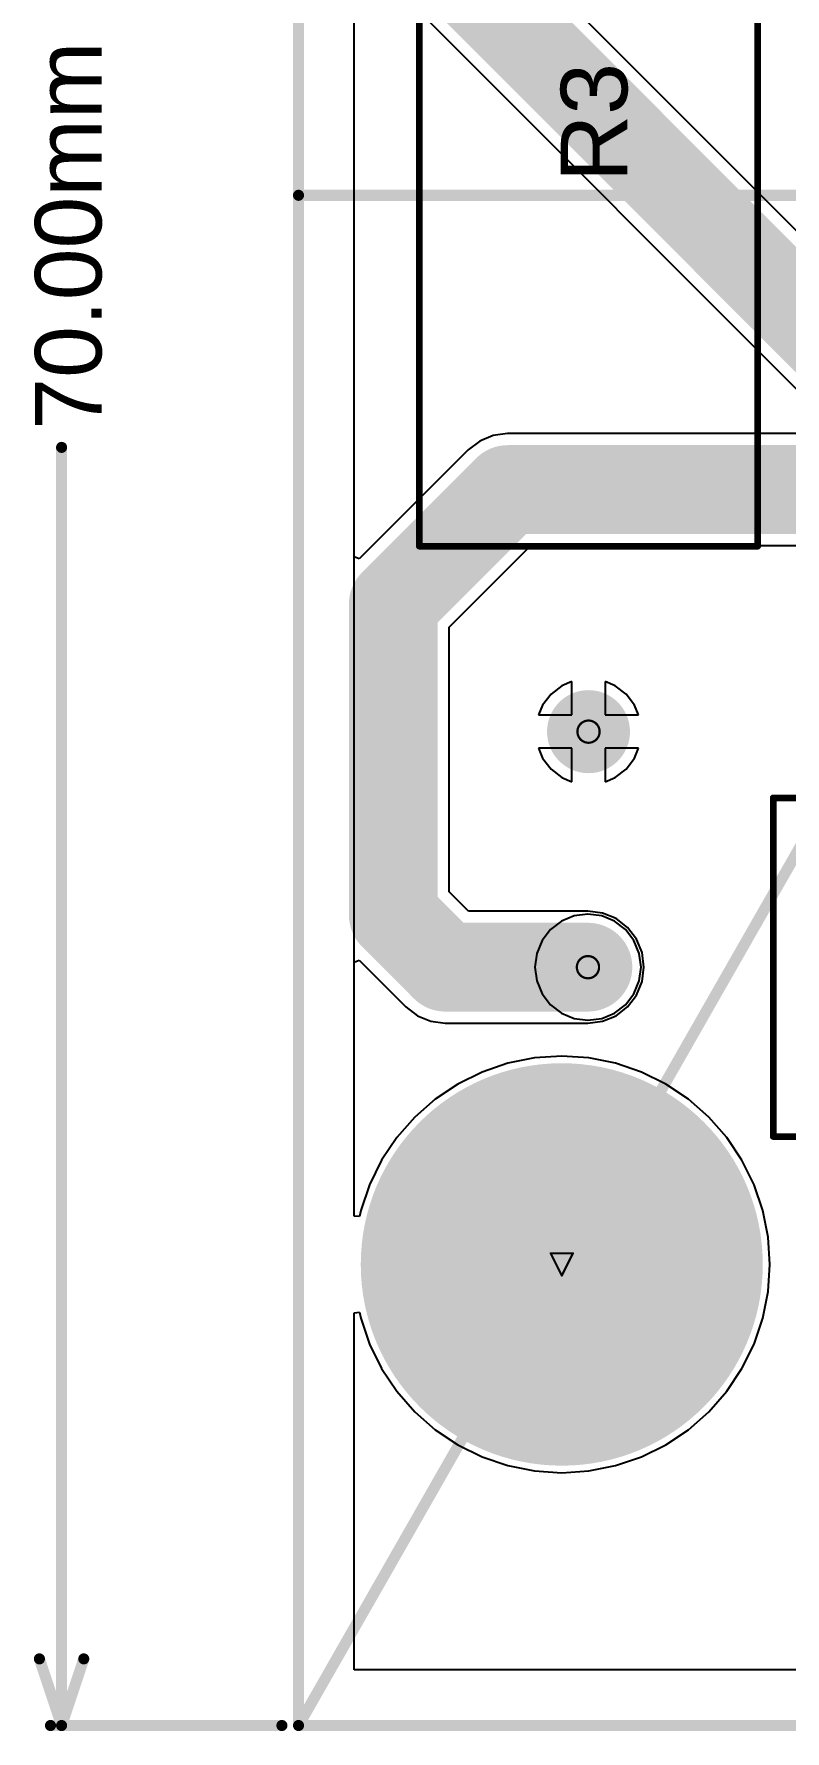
# Model space of a CAD drawing. Header units: millimetres. Extents: x -0.5 to 10.6, y -0.4 to 3.5.
# Drawn here: x -0.476 to 0.201, y -0.42 to 1.108 of the extents above; entities that cross this region are included whole.
import ezdxf

# ---------------------------------------------------------------- set-up
doc = ezdxf.new("R2010")
doc.units = ezdxf.units.MM
doc.header["$MEASUREMENT"] = 0
for name, color, linetype in [('BottomLayer', 5, 'Continuous'), ('BottomSolder', 6, 'Continuous'), ('DrillDrawing', 1, 'Continuous'), ('Mechanical1', 6, 'Continuous'), ('Mechanical2', 216, 'Continuous'), ('MultiLayer', 9, 'Continuous'), ('PadHoleLayer', 156, 'Continuous'), ('TopLayer', 1, 'Continuous'), ('TopOverlay', 2, 'Continuous'), ('TopSolder', 216, 'Continuous')]:
    doc.layers.add(name, color=color, linetype=linetype)
doc.styles.add('Arial', font='', dxfattribs={"height": 0.2})
doc.styles.get('Arial').set_extended_font_data('Arial')

# ---------------------------------------------------------------- blocks, each defined once
blk = doc.blocks.new('AC05000001509JAC00_1')
at = {"layer": 'BottomLayer'}
h = blk.add_hatch(color=5, dxfattribs=at)
edge = h.paths.add_edge_path()
edge.add_arc((-0.5265, 0), 0.0374, 0, 360)
h = blk.add_hatch(color=5, dxfattribs=at)
edge = h.paths.add_edge_path()
edge.add_arc((0.5265, 0), 0.0374, 0, 360)
at = {"layer": 'BottomSolder'}
h = blk.add_hatch(color=6, dxfattribs=at)
edge = h.paths.add_edge_path()
edge.add_arc((-0.5265, 0), 0.0374, 0, 360)
h = blk.add_hatch(color=6, dxfattribs=at)
edge = h.paths.add_edge_path()
edge.add_arc((0.5265, 0), 0.0374, 0, 360)
at = {"layer": 'MultiLayer'}
h = blk.add_hatch(color=9, dxfattribs=at)
edge = h.paths.add_edge_path()
edge.add_arc((-0.5265, 0), 0.0374, 0, 360)
h = blk.add_hatch(color=9, dxfattribs=at)
edge = h.paths.add_edge_path()
edge.add_arc((0.5265, 0), 0.0374, 0, 360)
at = {"layer": 'PadHoleLayer'}
h = blk.add_hatch(color=156, dxfattribs=at)
edge = h.paths.add_edge_path()
edge.add_arc((-0.5265, 0), 0.0215, 0, 360)
h = blk.add_hatch(color=156, dxfattribs=at)
edge = h.paths.add_edge_path()
edge.add_arc((0.5265, 0), 0.0215, 0, 360)
at = {"layer": 'TopLayer'}
h = blk.add_hatch(color=1, dxfattribs=at)
edge = h.paths.add_edge_path()
edge.add_arc((-0.5265, 0), 0.0374, 0, 360)
h = blk.add_hatch(color=1, dxfattribs=at)
edge = h.paths.add_edge_path()
edge.add_arc((0.5265, 0), 0.0374, 0, 360)
at = {"layer": 'TopSolder'}
h = blk.add_hatch(color=216, dxfattribs=at)
edge = h.paths.add_edge_path()
edge.add_arc((-0.5265, 0), 0.0374, 0, 360)
h = blk.add_hatch(color=216, dxfattribs=at)
edge = h.paths.add_edge_path()
edge.add_arc((0.5265, 0), 0.0374, 0, 360)
at = {"layer": 'TopOverlay', "const_width": 0.006}
for points in [[(0.3595, 0.1525), (-0.3595, 0.1525)], [(-0.3595, 0.1525), (-0.3595, -0.1525)], [(0.3595, 0.1525), (0.3595, -0.1525)], [(0.3595, -0.1525), (-0.3595, -0.1525)]]:
    blk.add_lwpolyline(points, dxfattribs=at)
at = {"layer": 'TopOverlay', "const_width": 0.003}
for points in [[(-0.361, 0.1525, 1), (-0.358, 0.1525, 1)], [(-0.361, 0.1525, 1), (-0.358, 0.1525, 1)], [(0.358, 0.1525, 1), (0.361, 0.1525, 1)], [(0.358, 0.1525, 1), (0.361, 0.1525, 1)], [(-0.361, -0.1525, 1), (-0.358, -0.1525, 1)], [(-0.361, -0.1525, 1), (-0.358, -0.1525, 1)], [(0.358, -0.1525, 1), (0.361, -0.1525, 1)], [(0.358, -0.1525, 1), (0.361, -0.1525, 1)]]:
    blk.add_lwpolyline(points, format="xyb", close=True, dxfattribs=at)
blk = doc.blocks.new('AC05000003009JAC00_3')
at = {"layer": 'BottomLayer'}
h = blk.add_hatch(color=5, dxfattribs=at)
edge = h.paths.add_edge_path()
edge.add_arc((-0.496, -0.016), 0.0374, 0, 360)
h = blk.add_hatch(color=5, dxfattribs=at)
edge = h.paths.add_edge_path()
edge.add_arc((0.557, -0.016), 0.0374, 0, 360)
at = {"layer": 'BottomSolder'}
h = blk.add_hatch(color=6, dxfattribs=at)
edge = h.paths.add_edge_path()
edge.add_arc((-0.496, -0.016), 0.0374, 0, 360)
h = blk.add_hatch(color=6, dxfattribs=at)
edge = h.paths.add_edge_path()
edge.add_arc((0.557, -0.016), 0.0374, 0, 360)
at = {"layer": 'MultiLayer'}
h = blk.add_hatch(color=9, dxfattribs=at)
edge = h.paths.add_edge_path()
edge.add_arc((-0.496, -0.016), 0.0374, 0, 360)
h = blk.add_hatch(color=9, dxfattribs=at)
edge = h.paths.add_edge_path()
edge.add_arc((0.557, -0.016), 0.0374, 0, 360)
at = {"layer": 'PadHoleLayer'}
h = blk.add_hatch(color=156, dxfattribs=at)
edge = h.paths.add_edge_path()
edge.add_arc((-0.496, -0.016), 0.0215, 0, 360)
h = blk.add_hatch(color=156, dxfattribs=at)
edge = h.paths.add_edge_path()
edge.add_arc((0.557, -0.016), 0.0215, 0, 360)
at = {"layer": 'TopLayer'}
h = blk.add_hatch(color=1, dxfattribs=at)
edge = h.paths.add_edge_path()
edge.add_arc((-0.496, -0.016), 0.0374, 0, 360)
h = blk.add_hatch(color=1, dxfattribs=at)
edge = h.paths.add_edge_path()
edge.add_arc((0.557, -0.016), 0.0374, 0, 360)
at = {"layer": 'TopSolder'}
h = blk.add_hatch(color=216, dxfattribs=at)
edge = h.paths.add_edge_path()
edge.add_arc((-0.496, -0.016), 0.0374, 0, 360)
h = blk.add_hatch(color=216, dxfattribs=at)
edge = h.paths.add_edge_path()
edge.add_arc((0.557, -0.016), 0.0374, 0, 360)
at = {"layer": 'TopOverlay', "const_width": 0.006}
for points in [[(-0.329, 0.1365), (-0.329, -0.1685)], [(-0.329, 0.1365), (0.39, 0.1365)], [(0.39, 0.1365), (0.39, -0.1685)], [(-0.329, -0.1685), (0.39, -0.1685)]]:
    blk.add_lwpolyline(points, dxfattribs=at)
at = {"layer": 'TopOverlay', "const_width": 0.003}
for points in [[(-0.3305, 0.1365, 1), (-0.3275, 0.1365, 1)], [(-0.3305, 0.1365, 1), (-0.3275, 0.1365, 1)], [(0.3885, 0.1365, 1), (0.3915, 0.1365, 1)], [(0.3885, 0.1365, 1), (0.3915, 0.1365, 1)], [(-0.3305, -0.1685, 1), (-0.3275, -0.1685, 1)], [(-0.3305, -0.1685, 1), (-0.3275, -0.1685, 1)], [(0.3885, -0.1685, 1), (0.3915, -0.1685, 1)], [(0.3885, -0.1685, 1), (0.3915, -0.1685, 1)]]:
    blk.add_lwpolyline(points, format="xyb", close=True, dxfattribs=at)

msp = doc.modelspace()

# ---------------------------------------------------------------- hatches: boundary and pattern name
at = {"layer": 'BottomLayer'}
h = msp.add_hatch(color=5, dxfattribs=at)
edge = h.paths.add_edge_path()
edge.add_arc((0, 0), 0.1772, 0, 360)
at = {"layer": 'BottomSolder'}
h = msp.add_hatch(color=6, dxfattribs=at)
edge = h.paths.add_edge_path()
edge.add_arc((0, 0), 0.1812, 0, 360)
at = {"layer": 'MultiLayer'}
h = msp.add_hatch(color=9, dxfattribs=at)
edge = h.paths.add_edge_path()
edge.add_arc((0, 0), 0.1772, 0, 360)
at = {"layer": 'PadHoleLayer'}
h = msp.add_hatch(color=156, dxfattribs=at)
edge = h.paths.add_edge_path()
edge.add_arc((0, 0), 0.0669, 0, 360)
at = {"layer": 'TopLayer'}
h = msp.add_hatch(color=1, dxfattribs=at)
edge = h.paths.add_edge_path()
edge.add_arc((0, 0), 0.1772, 0, 360)
at = {"layer": 'TopSolder'}
h = msp.add_hatch(color=216, dxfattribs=at)
edge = h.paths.add_edge_path()
edge.add_arc((0, 0), 0.1812, 0, 360)

# ---------------------------------------------------------------- linework, layer by layer
at = {"layer": 'BottomLayer'}
for p, q in [((-0.1873, 0.0436), (-0.1873, 2.2907)), ((0.3102, 0.8321), (-0.0392, 1.1815)), ((-0.1253, 1.1249), (0.2241, 0.7755)), ((0.0002, 0.5212), (-0.0097, 0.5136)), ((0.0091, 0.5249), (0.0002, 0.5212)), ((0.0091, 0.4948), (0.0091, 0.5249)), ((0.0481, 0.5212), (0.0391, 0.5249)), ((0.0391, 0.5249), (0.0391, 0.4948)), ((0.058, 0.5136), (0.0481, 0.5212)), ((-0.0097, 0.5136), (-0.0173, 0.5037)), ((0.0656, 0.5037), (0.058, 0.5136)), ((-0.0173, 0.5037), (-0.0209, 0.4948)), ((-0.0209, 0.4948), (0.0091, 0.4948)), ((0.0391, 0.4948), (0.0692, 0.4948)), ((0.0692, 0.4948), (0.0656, 0.5037)), ((0.0091, 0.4648), (-0.0209, 0.4648)), ((-0.0209, 0.4648), (-0.0173, 0.4559)), ((0.0091, 0.4347), (0.0091, 0.4648)), ((0.0692, 0.4648), (0.0391, 0.4648)), ((0.0391, 0.4648), (0.0391, 0.4347)), ((0.0656, 0.4559), (0.0692, 0.4648)), ((-0.0173, 0.4559), (-0.0097, 0.446)), ((-0.0097, 0.446), (0.0002, 0.4384)), ((0.0481, 0.4384), (0.058, 0.446)), ((0.058, 0.446), (0.0656, 0.4559)), ((0.0002, 0.4384), (0.0091, 0.4347)), ((0.0391, 0.4347), (0.0481, 0.4384)), ((-0.0003, 0.3091), (-0.0102, 0.3015)), ((0.0113, 0.3139), (-0.0003, 0.3091)), ((0.0236, 0.3155), (0.0113, 0.3139)), ((0.036, 0.3139), (0.0236, 0.3155)), ((0.0476, 0.3091), (0.036, 0.3139)), ((0.0575, 0.3015), (0.0476, 0.3091)), ((-0.0178, 0.2916), (-0.0225, 0.2801)), ((-0.0102, 0.3015), (-0.0178, 0.2916)), ((0.0651, 0.2916), (0.0575, 0.3015)), ((0.0698, 0.2801), (0.0651, 0.2916)), ((-0.0225, 0.2801), (-0.0242, 0.2677)), ((0.0715, 0.2677), (0.0698, 0.2801)), ((-0.0242, 0.2677), (-0.0225, 0.2553)), ((0.0698, 0.2553), (0.0715, 0.2677)), ((-0.0225, 0.2553), (-0.0178, 0.2438)), ((0.0651, 0.2438), (0.0698, 0.2553)), ((-0.0178, 0.2438), (-0.0102, 0.2339)), ((-0.0102, 0.2339), (-0.0003, 0.2263)), ((0.0476, 0.2263), (0.0575, 0.2339)), ((0.0575, 0.2339), (0.0651, 0.2438)), ((-0.0003, 0.2263), (0.0113, 0.2215)), ((0.0113, 0.2215), (0.0236, 0.2199)), ((0.0236, 0.2199), (0.036, 0.2215)), ((0.036, 0.2215), (0.0476, 0.2263)), ((-0.0245, 0.186), (-0.0485, 0.1812)), ((0, 0.1876), (-0.0245, 0.186)), ((0.0245, 0.186), (0, 0.1876)), ((0.0485, 0.1812), (0.0245, 0.186)), ((-0.0718, 0.1733), (-0.0938, 0.1624)), ((-0.0485, 0.1812), (-0.0718, 0.1733)), ((0.0718, 0.1733), (0.0485, 0.1812)), ((0.0938, 0.1624), (0.0718, 0.1733)), ((-0.0938, 0.1624), (-0.1142, 0.1488)), ((0.1142, 0.1488), (0.0938, 0.1624)), ((-0.1142, 0.1488), (-0.1326, 0.1326)), ((0.1326, 0.1326), (0.1142, 0.1488)), ((-0.1326, 0.1326), (-0.1488, 0.1142)), ((0.1488, 0.1142), (0.1326, 0.1326)), ((-0.1488, 0.1142), (-0.1624, 0.0938)), ((0.1624, 0.0938), (0.1488, 0.1142)), ((-0.1624, 0.0938), (-0.1733, 0.0718)), ((0.1733, 0.0718), (0.1624, 0.0938)), ((-0.1733, 0.0718), (-0.1812, 0.0485)), ((0.1812, 0.0485), (0.1733, 0.0718)), ((-0.1812, 0.0485), (-0.1823, 0.0431)), ((0.186, 0.0245), (0.1812, 0.0485)), ((-0.1823, 0.0431), (-0.1873, 0.0436)), ((0.1876, 0), (0.186, 0.0245)), ((0.186, -0.0245), (0.1876, 0)), ((0.1812, -0.0485), (0.186, -0.0245)), ((-0.1873, -0.0436), (-0.1823, -0.0431)), ((-0.1873, -0.3652), (-0.1873, -0.0436)), ((-0.1823, -0.0431), (-0.1812, -0.0485)), ((-0.1812, -0.0485), (-0.1733, -0.0718)), ((0.1733, -0.0718), (0.1812, -0.0485)), ((-0.1733, -0.0718), (-0.1624, -0.0938)), ((0.1624, -0.0938), (0.1733, -0.0718)), ((-0.1624, -0.0938), (-0.1488, -0.1142)), ((0.1488, -0.1142), (0.1624, -0.0938)), ((-0.1488, -0.1142), (-0.1326, -0.1326)), ((0.1326, -0.1326), (0.1488, -0.1142)), ((-0.1326, -0.1326), (-0.1142, -0.1488)), ((0.1142, -0.1488), (0.1326, -0.1326)), ((-0.1142, -0.1488), (-0.0938, -0.1624)), ((0.0938, -0.1624), (0.1142, -0.1488)), ((-0.0938, -0.1624), (-0.0718, -0.1733)), ((0.0718, -0.1733), (0.0938, -0.1624)), ((-0.0718, -0.1733), (-0.0485, -0.1812)), ((-0.0485, -0.1812), (-0.0245, -0.186)), ((0.0245, -0.186), (0.0485, -0.1812)), ((0.0485, -0.1812), (0.0718, -0.1733)), ((-0.0245, -0.186), (0, -0.1876)), ((0, -0.1876), (0.0245, -0.186)), ((0.2338, -0.3652), (-0.1873, -0.3652))]:
    msp.add_line(p, q, dxfattribs=at)
at = {"layer": 'BottomLayer', "const_width": 0.08}
msp.add_lwpolyline([(-0.0896, 1.1606), (0.2746, 0.7964)], dxfattribs=at)
at = {"layer": 'DrillDrawing'}
for points, const_width in [([(0.0341, 0.4798, 1), (0.0141, 0.4798, 1)], 0.002), ([(0.0136, 0.4798, 1), (0.0146, 0.4798, 1)], 0.001), ([(0.0336, 0.4798, 1), (0.0346, 0.4798, 1)], 0.001), ([(0.0336, 0.2677, 1), (0.0136, 0.2677, 1)], 0.002), ([(0.0131, 0.2677, 1), (0.0141, 0.2677, 1)], 0.001), ([(0.0331, 0.2677, 1), (0.0341, 0.2677, 1)], 0.001), ([(-0.0105, 0.01, 1), (-0.0095, 0.01, 1)], 0.001), ([(-0.0105, 0.01, 1), (-0.0095, 0.01, 1)], 0.001), ([(0.0095, 0.01, 1), (0.0105, 0.01, 1)], 0.001), ([(0.0095, 0.01, 1), (0.0105, 0.01, 1)], 0.001), ([(-0.0005, -0.01, 1), (0.0005, -0.01, 1)], 0.001), ([(-0.0005, -0.01, 1), (0.0005, -0.01, 1)], 0.001)]:
    msp.add_lwpolyline(points, format="xyb", close=True, dxfattribs=dict(at, const_width=const_width))
at = {"layer": 'DrillDrawing', "const_width": 0.002}
for points in [[(-0.01, 0.01), (0.01, 0.01)], [(-0.01, 0.01), (0, -0.01)], [(0, -0.01), (0.01, 0.01)]]:
    msp.add_lwpolyline(points, dxfattribs=at)
at = {"layer": 'Mechanical1', "const_width": 0.01}
for points in [[(-0.2373, -0.4152), (-0.2373, 2.3407)], [(-0.2373, -0.4152), (0.5501, 0.9628)], [(-0.2373, 0.9628), (1.3375, 0.9628)], [(-0.4509, -0.4152), (-0.4509, 0.7358)], [(-0.4709, -0.3552), (-0.4509, -0.4152)], [(-0.4509, -0.4152), (-0.4309, -0.3552)], [(-0.4609, -0.4152), (-0.2523, -0.4152)], [(-0.2373, -0.4152), (1.3375, -0.4152)]]:
    msp.add_lwpolyline(points, dxfattribs=at)
at = {"layer": 'Mechanical1', "const_width": 0.005}
for points in [[(-0.2398, 0.9628, 1), (-0.2348, 0.9628, 1)], [(-0.4534, 0.7358, 1), (-0.4484, 0.7358, 1)], [(-0.4734, -0.3552, 1), (-0.4684, -0.3552, 1)], [(-0.4334, -0.3552, 1), (-0.4284, -0.3552, 1)], [(-0.4634, -0.4152, 1), (-0.4584, -0.4152, 1)], [(-0.4534, -0.4152, 1), (-0.4484, -0.4152, 1)], [(-0.4534, -0.4152, 1), (-0.4484, -0.4152, 1)], [(-0.4534, -0.4152, 1), (-0.4484, -0.4152, 1)], [(-0.2548, -0.4152, 1), (-0.2498, -0.4152, 1)], [(-0.2398, -0.4152, 1), (-0.2348, -0.4152, 1)], [(-0.2398, -0.4152, 1), (-0.2348, -0.4152, 1)], [(-0.2398, -0.4152, 1), (-0.2348, -0.4152, 1)]]:
    msp.add_lwpolyline(points, format="xyb", close=True, dxfattribs=at)
at = {"layer": 'Mechanical2', "const_width": 0.01}
for points in [[(-0.2373, -0.4152), (-0.2373, 2.3407)], [(-0.2373, -0.4152), (1.3375, -0.4152)]]:
    msp.add_lwpolyline(points, dxfattribs=at)
at = {"layer": 'Mechanical2', "const_width": 0.005}
msp.add_lwpolyline([(-0.2398, -0.4152, 1), (-0.2348, -0.4152, 1)], format="xyb", close=True, dxfattribs=at)
msp.add_lwpolyline([(-0.2398, -0.4152, 1), (-0.2348, -0.4152, 1)], format="xyb", close=True, dxfattribs=at)
at = {"layer": 'TopLayer'}
for p, q in [((-0.1873, 0.6372), (-0.1873, 2.2907)), ((-0.074, 0.7415), (-0.0844, 0.7335)), ((-0.0618, 0.7465), (-0.074, 0.7415)), ((-0.0488, 0.7482), (-0.0618, 0.7465)), ((0.7669, 0.7482), (-0.0488, 0.7482)), ((-0.0844, 0.7335), (-0.1826, 0.6353)), ((-0.1014, 0.5738), (-0.0279, 0.6474)), ((-0.0279, 0.6474), (0.7878, 0.6474)), ((-0.1826, 0.6353), (-0.1873, 0.6372)), ((-0.1014, 0.3355), (-0.1014, 0.5738)), ((0.0002, 0.5212), (-0.0097, 0.5136)), ((0.0091, 0.5249), (0.0002, 0.5212)), ((0.0091, 0.4948), (0.0091, 0.5249)), ((0.0481, 0.5212), (0.0391, 0.5249)), ((0.0391, 0.5249), (0.0391, 0.4948)), ((0.058, 0.5136), (0.0481, 0.5212)), ((-0.0097, 0.5136), (-0.0173, 0.5037)), ((0.0656, 0.5037), (0.058, 0.5136)), ((-0.0173, 0.5037), (-0.0209, 0.4948)), ((-0.0209, 0.4948), (0.0091, 0.4948)), ((0.0391, 0.4948), (0.0692, 0.4948)), ((0.0692, 0.4948), (0.0656, 0.5037)), ((0.0091, 0.4648), (-0.0209, 0.4648)), ((-0.0209, 0.4648), (-0.0173, 0.4559)), ((0.0091, 0.4347), (0.0091, 0.4648)), ((0.0692, 0.4648), (0.0391, 0.4648)), ((0.0391, 0.4648), (0.0391, 0.4347)), ((0.0656, 0.4559), (0.0692, 0.4648)), ((-0.0173, 0.4559), (-0.0097, 0.446)), ((-0.0097, 0.446), (0.0002, 0.4384)), ((0.0481, 0.4384), (0.058, 0.446)), ((0.058, 0.446), (0.0656, 0.4559)), ((0.0002, 0.4384), (0.0091, 0.4347)), ((0.0391, 0.4347), (0.0481, 0.4384)), ((-0.0841, 0.3182), (-0.1014, 0.3355)), ((0.0236, 0.3182), (-0.0841, 0.3182)), ((0.0367, 0.3164), (0.0236, 0.3182)), ((0.0489, 0.3114), (0.0367, 0.3164)), ((0.0593, 0.3034), (0.0489, 0.3114)), ((0.0673, 0.2929), (0.0593, 0.3034)), ((0.0724, 0.2808), (0.0673, 0.2929)), ((0.0741, 0.2677), (0.0724, 0.2808)), ((-0.1873, 0.2721), (-0.1826, 0.274)), ((-0.1873, 0.0436), (-0.1873, 0.2721)), ((-0.1826, 0.274), (-0.1406, 0.2321)), ((0.0724, 0.2547), (0.0741, 0.2677)), ((0.0673, 0.2425), (0.0724, 0.2547)), ((-0.1406, 0.2321), (-0.1302, 0.224)), ((0.0489, 0.224), (0.0593, 0.2321)), ((0.0593, 0.2321), (0.0673, 0.2425)), ((-0.1302, 0.224), (-0.118, 0.219)), ((-0.118, 0.219), (-0.105, 0.2173)), ((-0.105, 0.2173), (0.0236, 0.2173)), ((0.0236, 0.2173), (0.0367, 0.219)), ((0.0367, 0.219), (0.0489, 0.224)), ((-0.0245, 0.186), (-0.0485, 0.1812)), ((0, 0.1876), (-0.0245, 0.186)), ((0.0245, 0.186), (0, 0.1876)), ((0.0485, 0.1812), (0.0245, 0.186)), ((-0.0718, 0.1733), (-0.0938, 0.1624)), ((-0.0485, 0.1812), (-0.0718, 0.1733)), ((0.0718, 0.1733), (0.0485, 0.1812)), ((0.0938, 0.1624), (0.0718, 0.1733)), ((-0.0938, 0.1624), (-0.1142, 0.1488)), ((0.1142, 0.1488), (0.0938, 0.1624)), ((-0.1142, 0.1488), (-0.1326, 0.1326)), ((0.1326, 0.1326), (0.1142, 0.1488)), ((-0.1326, 0.1326), (-0.1488, 0.1142)), ((0.1488, 0.1142), (0.1326, 0.1326)), ((-0.1488, 0.1142), (-0.1624, 0.0938)), ((0.1624, 0.0938), (0.1488, 0.1142)), ((-0.1624, 0.0938), (-0.1733, 0.0718)), ((0.1733, 0.0718), (0.1624, 0.0938)), ((-0.1733, 0.0718), (-0.1812, 0.0485)), ((0.1812, 0.0485), (0.1733, 0.0718)), ((-0.1812, 0.0485), (-0.1823, 0.0431)), ((0.186, 0.0245), (0.1812, 0.0485)), ((-0.1823, 0.0431), (-0.1873, 0.0436)), ((0.1876, 0), (0.186, 0.0245)), ((0.186, -0.0245), (0.1876, 0)), ((0.1812, -0.0485), (0.186, -0.0245)), ((-0.1873, -0.0436), (-0.1823, -0.0431)), ((-0.1873, -0.3652), (-0.1873, -0.0436)), ((-0.1823, -0.0431), (-0.1812, -0.0485)), ((-0.1812, -0.0485), (-0.1733, -0.0718)), ((0.1733, -0.0718), (0.1812, -0.0485)), ((-0.1733, -0.0718), (-0.1624, -0.0938)), ((0.1624, -0.0938), (0.1733, -0.0718)), ((-0.1624, -0.0938), (-0.1488, -0.1142)), ((0.1488, -0.1142), (0.1624, -0.0938)), ((-0.1488, -0.1142), (-0.1326, -0.1326)), ((0.1326, -0.1326), (0.1488, -0.1142)), ((-0.1326, -0.1326), (-0.1142, -0.1488)), ((0.1142, -0.1488), (0.1326, -0.1326)), ((-0.1142, -0.1488), (-0.0938, -0.1624)), ((0.0938, -0.1624), (0.1142, -0.1488)), ((-0.0938, -0.1624), (-0.0718, -0.1733)), ((0.0718, -0.1733), (0.0938, -0.1624)), ((-0.0718, -0.1733), (-0.0485, -0.1812)), ((-0.0485, -0.1812), (-0.0245, -0.186)), ((0.0245, -0.186), (0.0485, -0.1812)), ((0.0485, -0.1812), (0.0718, -0.1733)), ((-0.0245, -0.186), (0, -0.1876)), ((0, -0.1876), (0.0245, -0.186)), ((0.2338, -0.3652), (-0.1873, -0.3652))]:
    msp.add_line(p, q, dxfattribs=at)
at = {"layer": 'TopLayer', "const_width": 0.08}
for points in [[(-0.1519, 0.5947), (-0.0488, 0.6978)], [(-0.0488, 0.6978), (0.7878, 0.6978)], [(-0.1519, 0.3146), (-0.1519, 0.5947)], [(-0.1519, 0.3146), (-0.105, 0.2677)], [(-0.105, 0.2677), (0.0236, 0.2677)]]:
    msp.add_lwpolyline(points, dxfattribs=at)
at = {"layer": 'TopLayer', "const_width": 0.04}
for points in [[(-0.0688, 0.6978, 1), (-0.0288, 0.6978, 1)], [(-0.0688, 0.6978, 1), (-0.0288, 0.6978, 1)], [(-0.1719, 0.5947, 1), (-0.1319, 0.5947, 1)], [(-0.1719, 0.5947, 1), (-0.1319, 0.5947, 1)], [(-0.1719, 0.3146, 1), (-0.1319, 0.3146, 1)], [(-0.1719, 0.3146, 1), (-0.1319, 0.3146, 1)], [(-0.125, 0.2677, 1), (-0.085, 0.2677, 1)], [(-0.125, 0.2677, 1), (-0.085, 0.2677, 1)], [(0.0036, 0.2677, 1), (0.0436, 0.2677, 1)]]:
    msp.add_lwpolyline(points, format="xyb", close=True, dxfattribs=at)

# ---------------------------------------------------------------- block references
for name, p, rotation in [('AC05000003009JAC00_3', (0.0081, 0.9758), 90), ('AC05000001509JAC00_1', (0.5501, 0.2677), 180)]:
    msp.add_blockref(name, p, dxfattribs=dict(rotation=rotation))

# ---------------------------------------------------------------- texts
at = {"layer": 'Mechanical1', "style": 'Arial'}
msp.add_text('70.00mm', height=0.06, rotation=90, dxfattribs=at).set_placement((-0.4149, 0.7518))
at = {"layer": 'TopOverlay', "style": 'Arial'}
msp.add_text('R3', height=0.06, rotation=90, dxfattribs=at).set_placement((0.0591, 0.9748))

doc.saveas('drawing.dxf')
